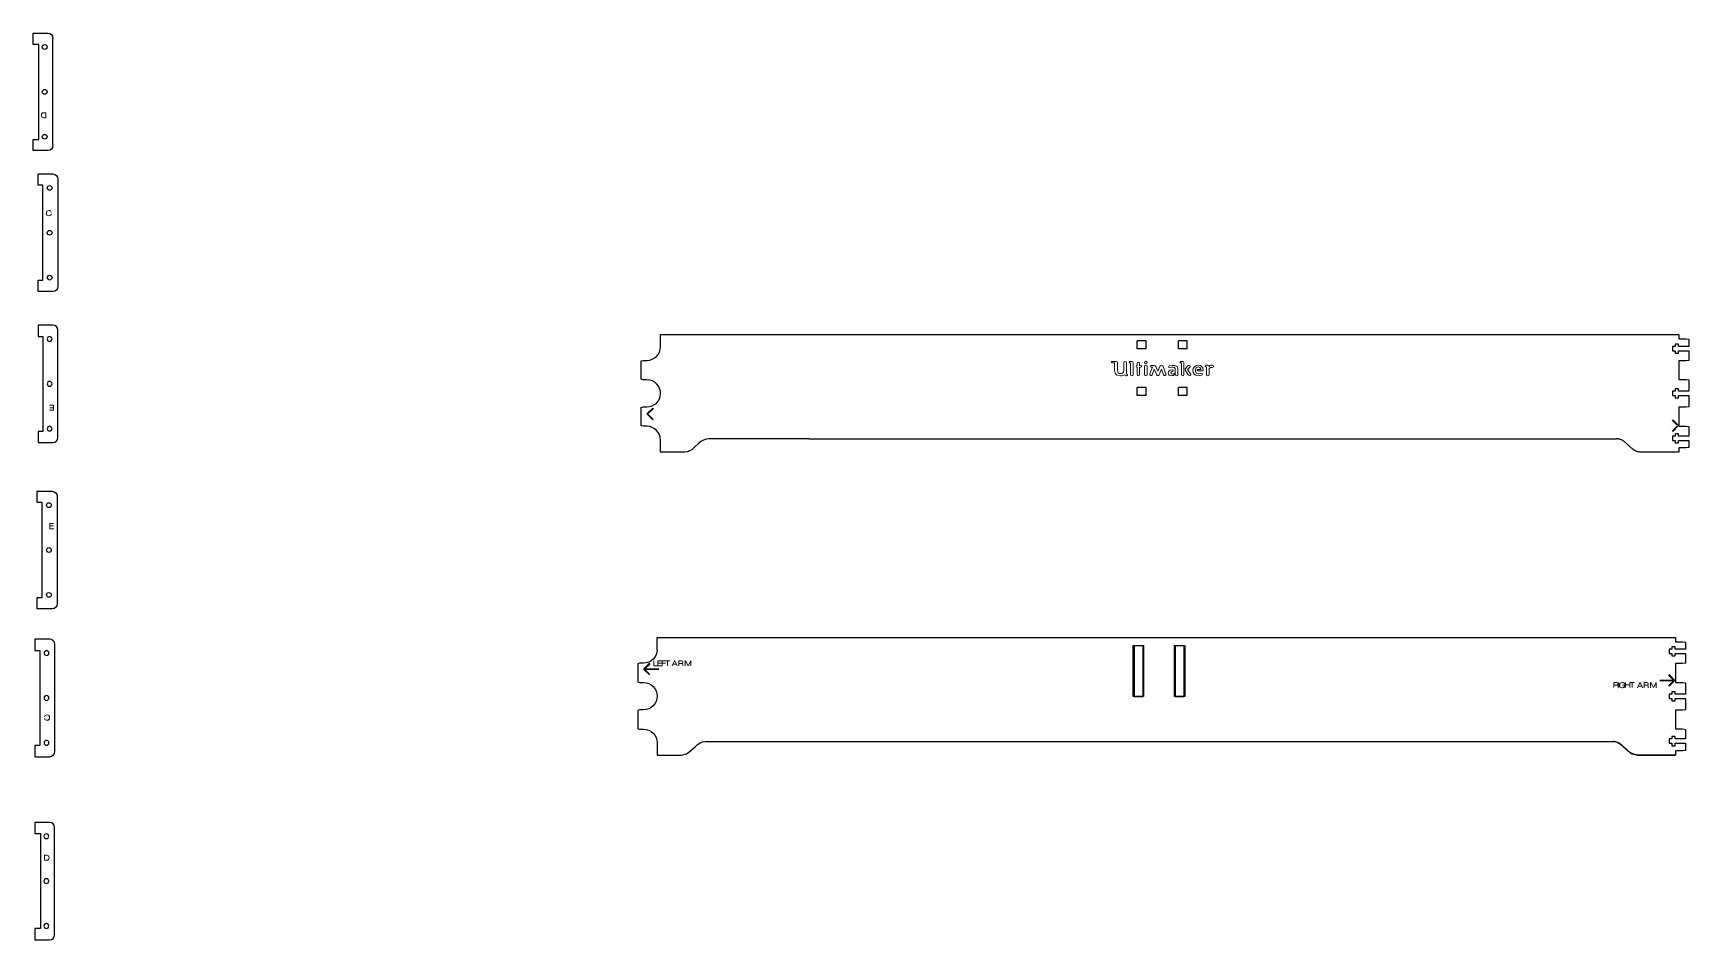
# Model space of a CAD drawing. Header units: millimetres. Extents: x -1126 to 1287, y -1638 to 198.
# Drawn here: x 292 to 1278, y -593 to -53 of the extents above; entities that cross this region are included whole.
import ezdxf

# ---------------------------------------------------------------- set-up
doc = ezdxf.new("R2010")
doc.units = ezdxf.units.MM
doc.layers.add('Cuts', color=1, linetype='Continuous', lineweight=25, true_color=0xff0000)
doc.layers.add('text', color=5, linetype='Continuous', lineweight=0, true_color=0x0000ff)
doc.layers.add('ORIGIONAL_PARTS_THAT_WERE_', color=6, linetype='Continuous', true_color=0xff00ff)

msp = doc.modelspace()

# ---------------------------------------------------------------- linework, layer by layer
at = {"layer": 'Cuts'}
for p, q in [((304.18, -119.58), (304.18, -55.58)), ((305.14, -589.71), (305.14, -525.71))]:
    msp.add_line(p, q, dxfattribs=at)
at = {"layer": 'Cuts', "color": 1, "true_color": 0xff0000}
for p, q in [((665.94, -232.18), (1272.45, -232.18)), ((754.29, -232.18), (1235.2, -232.18)), ((955.09, -235.89), (949.89, -235.89)), ((949.89, -240.68), (949.89, -235.89)), ((955.09, -240.68), (955.09, -235.89)), ((979.6, -235.89), (974.4, -235.89)), ((974.4, -240.68), (974.4, -235.89)), ((979.6, -240.68), (979.6, -235.89)), ((1272.45, -232.18), (1272.45, -234.71)), ((1272.45, -234.71), (1276.53, -234.71)), ((1276.53, -234.71), (1278.35, -234.96)), ((1278.35, -234.96), (1278.35, -239.18)), ((955.09, -240.68), (949.89, -240.68)), ((979.6, -240.68), (974.4, -240.68)), ((1270.13, -239.18), (1268.59, -239.18)), ((1268.59, -239.18), (1268.59, -241.78)), ((1268.59, -241.78), (1270.13, -241.78)), ((1272.23, -237.78), (1270.13, -237.78)), ((1270.13, -237.78), (1270.13, -239.18)), ((1270.13, -241.78), (1270.13, -243.18)), ((1270.13, -243.18), (1272.23, -243.18)), ((1272.23, -239.18), (1272.23, -237.78)), ((1278.35, -239.18), (1272.23, -239.18)), ((1272.23, -243.18), (1272.23, -241.78)), ((1272.23, -241.78), (1278.35, -241.78)), ((1278.35, -241.78), (1278.35, -247.51)), ((1276.53, -247.76), (1272.45, -247.76)), ((1272.45, -247.76), (1272.45, -258.93)), ((1278.35, -247.51), (1276.53, -247.76)), ((955.09, -263.58), (949.89, -263.58)), ((949.89, -268.37), (949.89, -263.58)), ((955.09, -268.37), (955.09, -263.58)), ((979.6, -263.58), (974.4, -263.58)), ((974.4, -268.37), (974.4, -263.58)), ((979.6, -268.37), (979.6, -263.58)), ((1270.13, -265.91), (1268.59, -265.91)), ((1268.59, -265.91), (1268.59, -268.51)), ((1272.23, -264.51), (1270.13, -264.51)), ((1270.13, -264.51), (1270.13, -265.91)), ((1272.23, -265.91), (1272.23, -264.51)), ((1278.35, -265.91), (1272.23, -265.91)), ((1272.45, -258.93), (1276.53, -258.93)), ((1276.53, -258.93), (1278.35, -259.18)), ((1278.35, -259.18), (1278.35, -265.91)), ((955.09, -268.37), (949.89, -268.37)), ((979.6, -268.37), (974.4, -268.37)), ((1268.59, -268.51), (1270.13, -268.51)), ((1270.13, -268.51), (1270.13, -269.91)), ((1270.13, -269.91), (1272.23, -269.91)), ((1272.23, -269.91), (1272.23, -268.51)), ((1272.23, -268.51), (1278.35, -268.51)), ((1276.53, -275.48), (1272.45, -275.48)), ((1272.45, -275.48), (1272.45, -286.66)), ((1278.35, -275.23), (1276.53, -275.48)), ((1278.35, -268.51), (1278.35, -275.23)), ((754.29, -294.18), (1235.2, -294.18)), ((1270.13, -292.63), (1268.59, -292.63)), ((1268.59, -292.63), (1268.59, -295.23)), ((1268.59, -295.23), (1270.13, -295.23)), ((1272.23, -291.23), (1270.13, -291.23)), ((1270.13, -291.23), (1270.13, -292.63)), ((1270.13, -295.23), (1270.13, -296.63)), ((1272.23, -292.63), (1272.23, -291.23)), ((1278.35, -292.63), (1272.23, -292.63)), ((1272.23, -296.63), (1272.23, -295.23)), ((1272.23, -295.23), (1278.35, -295.23)), ((1272.45, -286.66), (1276.53, -286.66)), ((1276.53, -286.66), (1278.35, -286.91)), ((1278.35, -286.91), (1278.35, -292.63)), ((1278.35, -295.23), (1278.35, -299.46)), ((1272.45, -302.18), (1249.69, -302.18)), ((1270.13, -296.63), (1272.23, -296.63)), ((1276.53, -299.71), (1272.45, -299.71)), ((1272.45, -299.71), (1272.45, -302.18)), ((1278.35, -299.46), (1276.53, -299.71)), ((303.67, -395.49), (294.85, -395.49)), ((664.01, -412.58), (1270.48, -412.57)), ((664.01, -419.85), (664.01, -412.58)), ((752.32, -412.57), (1233.22, -412.57)), ((1270.48, -412.57), (1270.48, -415.1)), ((947.94, -417.29), (953.14, -417.29)), ((947.94, -417.29), (947.94, -447.77)), ((953.14, -417.29), (953.14, -447.77)), ((972.45, -417.29), (977.65, -417.29)), ((972.45, -417.29), (972.45, -447.77)), ((977.65, -417.29), (977.65, -447.77)), ((1268.15, -419.58), (1266.62, -419.58)), ((1266.62, -419.58), (1266.62, -422.18)), ((1266.62, -422.18), (1268.15, -422.18)), ((1270.25, -418.18), (1268.15, -418.18)), ((1268.15, -418.18), (1268.15, -419.58)), ((1268.15, -422.18), (1268.15, -423.58)), ((1268.15, -423.58), (1270.25, -423.58)), ((1270.25, -419.58), (1270.25, -418.18)), ((1276.38, -419.58), (1270.25, -419.58)), ((1270.25, -423.58), (1270.25, -422.18)), ((1270.25, -422.18), (1276.38, -422.18)), ((1270.48, -415.1), (1274.55, -415.1)), ((1274.55, -415.1), (1276.38, -415.35)), ((1276.38, -415.35), (1276.38, -419.58)), ((1276.38, -422.18), (1276.38, -427.9)), ((1274.55, -428.15), (1270.48, -428.15)), ((1270.48, -428.15), (1270.48, -439.33)), ((1276.38, -427.9), (1274.55, -428.15)), ((1270.48, -439.33), (1274.55, -439.33)), ((1274.55, -439.33), (1276.38, -439.58)), ((1276.38, -439.58), (1276.38, -446.3)), ((947.94, -447.77), (953.14, -447.77)), ((972.45, -447.77), (977.65, -447.77)), ((1268.15, -446.3), (1266.62, -446.3)), ((1266.62, -446.3), (1266.62, -448.9)), ((1266.62, -448.9), (1268.15, -448.9)), ((1270.25, -444.9), (1268.15, -444.9)), ((1268.15, -444.9), (1268.15, -446.3)), ((1268.15, -448.9), (1268.15, -450.3)), ((1268.15, -450.3), (1270.25, -450.3)), ((1270.25, -446.3), (1270.25, -444.9)), ((1276.38, -446.3), (1270.25, -446.3)), ((1270.25, -450.3), (1270.25, -448.9)), ((1270.25, -448.9), (1276.38, -448.9)), ((1276.38, -448.9), (1276.38, -455.63)), ((1274.55, -455.88), (1270.48, -455.88)), ((1270.48, -455.88), (1270.48, -467.05)), ((1276.38, -455.63), (1274.55, -455.88)), ((1268.15, -473.02), (1266.62, -473.02)), ((1266.62, -473.02), (1266.62, -475.62)), ((1270.25, -471.62), (1268.15, -471.62)), ((1268.15, -471.62), (1268.15, -473.02)), ((1270.25, -473.02), (1270.25, -471.62)), ((1276.38, -473.02), (1270.25, -473.02)), ((1270.48, -467.05), (1274.55, -467.05)), ((1274.55, -467.05), (1276.38, -467.3)), ((1276.38, -467.3), (1276.38, -473.02)), ((752.32, -474.58), (1233.22, -474.58)), ((1270.48, -482.58), (1247.71, -482.58)), ((1266.62, -475.62), (1268.15, -475.62)), ((1268.15, -475.62), (1268.15, -477.03)), ((1268.15, -477.03), (1270.25, -477.03)), ((1270.25, -477.03), (1270.25, -475.62)), ((1270.25, -475.62), (1276.38, -475.62)), ((1274.55, -480.1), (1270.48, -480.1)), ((1270.48, -480.1), (1270.48, -482.58)), ((1276.38, -479.85), (1274.55, -480.1)), ((1276.38, -475.62), (1276.38, -479.85))]:
    msp.add_line(p, q, dxfattribs=at)
for points in [[(301.18, -122.58), (292.35, -122.58), (292.35, -115.88), (295.75, -115.88), (295.75, -59.28), (292.35, -59.28), (292.35, -52.58), (301.18, -52.58)], [(304.09, -206.5), (295.27, -206.5), (295.27, -199.8), (298.22, -199.8), (298.22, -143.2), (295.27, -143.2), (295.27, -136.5), (298.18, -136.5), (304.09, -136.5)], [(307.09, -139.5), (307.09, -203.5), (307.09, -203.5)], [(304.09, -226.49), (295.27, -226.49), (295.27, -233.2), (298.22, -233.2), (298.22, -289.8), (295.27, -289.8), (295.27, -296.49), (304.09, -296.49)], [(307.09, -293.49), (307.09, -229.49), (307.09, -229.5)], [(665.94, -239.45), (665.94, -232.18)], [(657.75, -259.03), (657.59, -259.03), (655.66, -259.03), (654.43, -258.78), (654.43, -247.85), (655.66, -247.5), (657.75, -247.5), (657.95, -247.5)], [(657.95, -286.76), (657.75, -286.75), (655.66, -286.75), (654.43, -286.51), (654.43, -275.58), (655.66, -275.23), (657.59, -275.23), (657.75, -275.23)], [(680.21, -302.18), (665.94, -302.18), (665.94, -294.91)], [(754.29, -294.18), (694.7, -294.18)], [(688.88, -296.88), (686.02, -299.48)], [(294.85, -395.49), (294.85, -388.79), (297.8, -388.79), (297.8, -332.19), (294.85, -332.19), (294.85, -325.49), (303.67, -325.49)], [(306.67, -328.49), (306.67, -392.49)], [(302.23, -413.6), (293.41, -413.6), (293.41, -420.3), (296.36, -420.3), (296.36, -476.9), (293.41, -476.9), (293.41, -483.6), (302.23, -483.6)], [(305.23, -480.6), (305.23, -416.6), (305.23, -416.6)], [(655.86, -427.9), (653.49, -427.9), (652.46, -428.25), (652.46, -439.18), (653.49, -439.43), (655.86, -439.43)], [(655.86, -455.63), (653.49, -455.63), (652.46, -455.98), (652.46, -466.9), (653.49, -467.15), (655.86, -467.15)], [(664.01, -475.3), (664.01, -482.58), (678.23, -482.58)], [(684.05, -479.87), (686.91, -477.28)], [(692.72, -474.58), (752.32, -474.58)], [(1173.62, -474.58), (1233.22, -474.58)], [(1239.03, -477.28), (1241.9, -479.87)], [(1247.71, -482.58), (1270.48, -482.58), (1270.48, -482.58)], [(302.14, -522.71), (293.31, -522.71), (293.31, -529.41), (296.71, -529.41), (296.71, -586.01), (293.31, -586.01), (293.31, -592.71), (302.14, -592.71)]]:
    msp.add_lwpolyline(points, dxfattribs=at)
for points in [[(301.18, -52.58), (302.83, -52.58), (304.18, -53.93), (304.18, -55.58)], [(297.83, -60.85), (297.83, -60.07), (298.47, -59.43), (299.26, -59.43)], [(299.26, -62.28), (298.47, -62.28), (297.83, -61.64), (297.83, -60.85)], [(299.26, -59.43), (300.05, -59.43), (300.68, -60.07), (300.68, -60.85)], [(300.68, -60.85), (300.68, -61.64), (300.05, -62.28), (299.26, -62.28)], [(297.83, -87.58), (297.83, -86.79), (298.47, -86.15), (299.26, -86.15)], [(299.26, -89), (298.47, -89), (297.83, -88.36), (297.83, -87.58)], [(299.26, -86.15), (300.05, -86.15), (300.68, -86.79), (300.68, -87.58)], [(300.68, -87.58), (300.68, -88.36), (300.05, -89), (299.26, -89)], [(297.83, -114.3), (297.83, -113.52), (298.47, -112.88), (299.26, -112.88)], [(299.26, -115.73), (298.47, -115.73), (297.83, -115.09), (297.83, -114.3)], [(299.26, -112.88), (300.05, -112.88), (300.68, -113.52), (300.68, -114.3)], [(300.68, -114.3), (300.68, -115.09), (300.05, -115.73), (299.26, -115.73)], [(304.18, -119.58), (304.18, -121.23), (302.83, -122.58), (301.18, -122.58)], [(304.09, -136.5), (305.74, -136.5), (307.09, -137.85), (307.09, -139.5)], [(300.75, -144.77), (300.75, -143.98), (301.39, -143.35), (302.17, -143.35)], [(302.17, -146.2), (301.39, -146.2), (300.75, -145.56), (300.75, -144.77)], [(302.17, -143.35), (302.96, -143.35), (303.6, -143.98), (303.6, -144.77)], [(303.6, -144.77), (303.6, -145.56), (302.96, -146.2), (302.17, -146.2)], [(300.75, -171.5), (300.75, -170.71), (301.39, -170.07), (302.17, -170.07)], [(302.17, -172.92), (301.39, -172.92), (300.75, -172.28), (300.75, -171.5)], [(302.17, -170.07), (302.96, -170.07), (303.6, -170.71), (303.6, -171.5)], [(303.6, -171.5), (303.6, -172.28), (302.96, -172.92), (302.17, -172.92)], [(300.75, -198.22), (300.75, -197.43), (301.39, -196.8), (302.17, -196.8)], [(302.17, -196.8), (302.96, -196.8), (303.6, -197.43), (303.6, -198.22)], [(302.17, -199.65), (301.39, -199.65), (300.75, -199.01), (300.75, -198.22)], [(303.6, -198.22), (303.6, -199.01), (302.96, -199.65), (302.17, -199.65)], [(307.09, -203.5), (307.09, -205.15), (305.74, -206.5), (304.09, -206.5)], [(307.09, -229.5), (307.09, -227.84), (305.74, -226.49), (304.09, -226.49)], [(302.17, -233.35), (301.39, -233.35), (300.75, -233.98), (300.75, -234.77)], [(300.75, -234.77), (300.75, -235.56), (301.39, -236.2), (302.17, -236.2)], [(303.6, -234.77), (303.6, -233.98), (302.96, -233.35), (302.17, -233.35)], [(302.17, -236.2), (302.96, -236.2), (303.6, -235.56), (303.6, -234.77)], [(657.95, -247.5), (662.38, -247.42), (665.94, -243.9), (665.94, -239.45)], [(302.17, -260.07), (301.39, -260.07), (300.75, -260.71), (300.75, -261.5)], [(300.75, -261.5), (300.75, -262.28), (301.39, -262.92), (302.17, -262.92)], [(303.6, -261.5), (303.6, -260.71), (302.96, -260.07), (302.17, -260.07)], [(302.17, -262.92), (302.96, -262.92), (303.6, -262.28), (303.6, -261.5)], [(666.03, -267.42), (666.03, -262.96), (662.71, -259.13), (657.75, -259.03)], [(657.75, -275.23), (662.18, -275.14), (666.03, -271.87), (666.03, -267.42)], [(302.17, -286.8), (301.39, -286.8), (300.75, -287.43), (300.75, -288.22)], [(300.75, -288.22), (300.75, -289.01), (301.39, -289.65), (302.17, -289.65)], [(303.6, -288.22), (303.6, -287.43), (302.96, -286.8), (302.17, -286.8)], [(302.17, -289.65), (302.96, -289.65), (303.6, -289.01), (303.6, -288.22)], [(304.09, -296.49), (305.74, -296.49), (307.09, -295.14), (307.09, -293.49)], [(665.94, -294.91), (665.94, -290.46), (662.38, -286.84), (657.95, -286.76)], [(694.7, -294.18), (692.75, -294.18), (690.13, -295.4), (688.88, -296.88)], [(686.02, -299.48), (684.77, -300.96), (682.15, -302.18), (680.21, -302.18)], [(300.33, -333.76), (300.33, -332.98), (300.97, -332.34), (301.76, -332.34)], [(301.76, -335.19), (300.97, -335.19), (300.33, -334.55), (300.33, -333.76)], [(301.76, -332.34), (302.54, -332.34), (303.18, -332.98), (303.18, -333.76)], [(303.18, -333.76), (303.18, -334.55), (302.54, -335.19), (301.76, -335.19)], [(303.67, -325.49), (305.33, -325.49), (306.67, -326.84), (306.67, -328.49)], [(300.33, -360.49), (300.33, -359.7), (300.97, -359.06), (301.76, -359.06)], [(301.76, -361.91), (300.97, -361.91), (300.33, -361.28), (300.33, -360.49)], [(301.76, -359.06), (302.54, -359.06), (303.18, -359.7), (303.18, -360.49)], [(303.18, -360.49), (303.18, -361.28), (302.54, -361.91), (301.76, -361.91)], [(300.33, -387.21), (300.33, -386.43), (300.97, -385.79), (301.76, -385.79)], [(301.76, -388.64), (300.97, -388.64), (300.33, -388), (300.33, -387.21)], [(301.76, -385.79), (302.54, -385.79), (303.18, -386.43), (303.18, -387.21)], [(303.18, -387.21), (303.18, -388), (302.54, -388.64), (301.76, -388.64)], [(306.67, -392.49), (306.67, -394.14), (305.33, -395.49), (303.67, -395.49)], [(305.23, -416.6), (305.23, -414.95), (303.88, -413.6), (302.23, -413.6)], [(300.32, -420.45), (299.53, -420.45), (298.89, -421.09), (298.89, -421.88)], [(298.89, -421.88), (298.89, -422.67), (299.53, -423.3), (300.32, -423.3)], [(301.74, -421.88), (301.74, -421.09), (301.1, -420.45), (300.32, -420.45)], [(300.32, -423.3), (301.1, -423.3), (301.74, -422.67), (301.74, -421.88)], [(664.01, -419.85), (664.01, -424.35), (660.36, -427.9), (655.86, -427.9)], [(655.86, -439.43), (660.36, -439.43), (664.01, -443.07), (664.01, -447.58)], [(300.32, -447.18), (299.53, -447.18), (298.89, -447.82), (298.89, -448.6)], [(298.89, -448.6), (298.89, -449.39), (299.53, -450.03), (300.32, -450.03)], [(301.74, -448.6), (301.74, -447.82), (301.1, -447.18), (300.32, -447.18)], [(300.32, -450.03), (301.1, -450.03), (301.74, -449.39), (301.74, -448.6)], [(664.01, -447.58), (664.01, -452.08), (660.36, -455.63), (655.86, -455.63)], [(655.86, -467.15), (660.36, -467.15), (664.01, -470.8), (664.01, -475.3)], [(300.32, -473.9), (299.53, -473.9), (298.89, -474.54), (298.89, -475.33)], [(298.89, -475.33), (298.89, -476.12), (299.53, -476.75), (300.32, -476.75)], [(301.74, -475.33), (301.74, -474.54), (301.1, -473.9), (300.32, -473.9)], [(300.32, -476.75), (301.1, -476.75), (301.74, -476.12), (301.74, -475.33)], [(302.23, -483.6), (303.88, -483.6), (305.23, -482.25), (305.23, -480.6)], [(678.23, -482.58), (680.18, -482.58), (682.79, -481.36), (684.05, -479.87)], [(686.91, -477.28), (688.16, -475.79), (690.78, -474.58), (692.72, -474.58)], [(1233.22, -474.58), (1235.17, -474.58), (1237.78, -475.79), (1239.03, -477.28)], [(1241.9, -479.87), (1243.15, -481.36), (1245.77, -482.58), (1247.71, -482.58)], [(300.22, -529.56), (299.43, -529.56), (298.79, -530.2), (298.79, -530.99)], [(298.79, -530.99), (298.79, -531.77), (299.43, -532.41), (300.22, -532.41)], [(301.64, -530.99), (301.64, -530.2), (301.01, -529.56), (300.22, -529.56)], [(300.22, -532.41), (301.01, -532.41), (301.64, -531.77), (301.64, -530.99)], [(305.14, -525.71), (305.14, -524.06), (303.79, -522.71), (302.14, -522.71)], [(300.22, -556.29), (299.43, -556.29), (298.79, -556.92), (298.79, -557.71)], [(298.79, -557.71), (298.79, -558.5), (299.43, -559.13), (300.22, -559.13)], [(301.64, -557.71), (301.64, -556.92), (301.01, -556.29), (300.22, -556.29)], [(300.22, -559.13), (301.01, -559.13), (301.64, -558.5), (301.64, -557.71)], [(300.22, -583.01), (299.43, -583.01), (298.79, -583.65), (298.79, -584.44)], [(298.79, -584.44), (298.79, -585.22), (299.43, -585.86), (300.22, -585.86)], [(301.64, -584.44), (301.64, -583.65), (301.01, -583.01), (300.22, -583.01)], [(300.22, -585.86), (301.01, -585.86), (301.64, -585.22), (301.64, -584.44)], [(302.14, -592.71), (303.79, -592.71), (305.14, -591.36), (305.14, -589.71)]]:
    msp.add_open_spline(points, degree=3, dxfattribs=at)
for points, knots in [([(1249.69, -302.18), (1249.23, -302.15), (1248.13, -302.07), (1246.63, -301.47), (1245.09, -300.66), (1243.92, -299.5), (1242.52, -298.24), (1241.27, -297.18), (1240.4, -296.24), (1239.8, -295.82), (1239.26, -295.42), (1238.54, -295.04), (1237.77, -294.68), (1237.05, -294.47), (1236.47, -294.29), (1235.94, -294.25), (1235.53, -294.16), (1235.29, -294.17), (1235.2, -294.18)], [0, 0, 0, 0, 1.367078, 3.28557, 4.783714, 6.565849, 8.205459, 10.429568, 11.481504, 12.026102, 12.636441, 13.484896, 14.46032, 15.169888, 15.756438, 16.261713, 16.745394, 17.006793, 17.006793, 17.006793, 17.006793]), ([(1247.71, -482.58), (1247.38, -482.54), (1246.62, -482.47), (1245.56, -482.2), (1244.48, -481.77), (1243.44, -481.23), (1242.43, -480.49), (1241.6, -479.58), (1240.52, -478.63), (1239.42, -477.71), (1238.57, -476.7), (1237.81, -476.22), (1237.2, -475.78), (1236.34, -475.35), (1235.42, -474.93), (1234.51, -474.73), (1233.85, -474.57), (1233.45, -474.57), (1233.22, -474.58)], [0, 0, 0, 0, 0.993182, 2.286553, 3.280946, 4.466963, 5.803049, 7.009547, 8.151224, 10.118773, 11.289165, 12.078226, 12.799336, 13.561393, 14.955951, 15.818908, 16.32881, 17.006678, 17.006678, 17.006678, 17.006678])]:
    msp.add_open_spline(points, degree=3, knots=knots, dxfattribs=at)
at = {"layer": 'ORIGIONAL_PARTS_THAT_WERE_', "color": 6, "true_color": 0xff00ff}
for points in [[(953.64, -417.29), (953.64, -447.77), (947.44, -447.77), (947.44, -417.29), (953.64, -417.29), (953.64, -417.29)], [(978.15, -417.29), (978.15, -447.77), (971.95, -447.77), (971.95, -417.29), (978.15, -417.29), (978.15, -417.29)]]:
    msp.add_lwpolyline(points, dxfattribs=at)
at = {"layer": 'text', "color": 5, "true_color": 0x0000ff}
for points in [[(298.53, -100), (300, -100), (300, -103.02), (300, -103.02)], [(300, -103.02), (298.53, -103.02)], [(937.22, -248.11), (934.79, -248.11), (934.79, -248.11)], [(934.79, -249.07), (936.37, -249.07), (936.37, -253.45)], [(938.1, -253.61), (938.1, -248.98)], [(941.79, -248.98), (941.79, -253.61)], [(942.41, -256.05), (942.56, -255.94), (942.56, -256.21)], [(943.52, -253.45), (943.52, -248.98)], [(943.62, -255.73), (943.52, -255.73), (943.52, -253.58)], [(946.58, -248.11), (945.66, -248.11), (945.66, -248.11)], [(945.66, -249.07), (945.89, -249.07), (945.89, -255.92)], [(947.41, -255.92), (947.41, -248.88)], [(949.63, -251.55), (949.72, -251.55), (949.75, -251.64), (949.75, -255.95)], [(949.75, -249.44), (949.75, -250.58), (949.66, -250.58)], [(951.89, -250.58), (951.27, -250.58), (951.27, -249.44)], [(951.27, -255.95), (951.27, -251.52), (951.89, -251.52)], [(954.25, -251.19), (954.25, -255.92)], [(955.77, -255.92), (955.77, -251.19)], [(958.12, -251.5), (958.89, -251.5), (957.41, -255.63)], [(959.82, -250.53), (958.12, -250.53)], [(958.82, -256.14), (960.03, -252.77), (960.03, -252.77)], [(960, -250.55), (959.99, -250.55), (959.93, -250.55)], [(960.03, -252.77), (961.45, -256.15)], [(963.27, -251.23), (962.14, -253.92), (961.01, -251.23)], [(962.83, -256.15), (964.25, -252.77), (965.46, -256.14)], [(966.87, -255.63), (965.31, -251.25)], [(969.06, -251.9), (970.77, -251.64), (971.28, -251.64)], [(970.57, -250.55), (969.09, -250.79)], [(972.39, -255.71), (972.55, -255.54), (972.55, -255.54)], [(972.45, -252.3), (972.45, -254.4)], [(972.55, -255.54), (972.56, -255.77)], [(973.97, -254.97), (973.97, -252.09)], [(976.76, -248.11), (975.84, -248.11), (975.84, -248.11)], [(975.84, -249.07), (976.15, -249.07), (976.15, -255.92)], [(976.91, -248.12), (976.86, -248.12)], [(977.67, -255.92), (977.67, -248.88)], [(980.07, -250.73), (978.58, -252.38)], [(978.76, -254.02), (980.39, -256.32)], [(981.64, -255.44), (979.81, -252.99), (981.16, -251.58)], [(985.87, -253.78), (985.91, -253.79)], [(987.74, -252.84), (987.75, -252.95), (985.98, -252.95)], [(985.98, -253.79), (988.28, -253.79)], [(988.13, -255.24), (986.23, -255.53)], [(988.38, -253.78), (988.52, -253.78)], [(991.67, -250.42), (990.76, -250.42), (990.76, -250.42)], [(990.76, -251.38), (991.07, -251.38), (991.07, -255.92)], [(991.83, -250.43), (991.77, -250.43)], [(992.74, -250.95), (992.64, -251.29), (992.55, -250.94)], [(992.59, -255.92), (992.59, -252.41), (993.56, -251.68), (994.44, -251.68)], [(994.44, -250.4), (993.46, -250.4)], [(943.04, -256.69), (943.62, -256.69)], [(961.59, -256.37), (961.62, -256.4)], [(961.97, -256.59), (961.99, -256.69), (962.01, -256.6)], [(962.27, -256.6), (962.33, -256.68), (962.31, -256.59)], [(962.66, -256.4), (962.69, -256.37)], [(986.22, -256.68), (988.1, -256.42)], [(302.12, -274.21), (304.5, -274.21), (304.5, -277.23), (302.15, -277.23)], [(304.5, -275.82), (302.25, -275.82)], [(661.31, -282.89), (657.83, -279.41), (661.31, -275.94)], [(658.69, -279.16), (661.69, -276.16)], [(661.68, -282.65), (658.69, -279.66)], [(1268.4, -283.12), (1271.39, -286.11)], [(1268.77, -282.89), (1272.25, -286.36), (1268.77, -289.84)], [(1271.39, -286.61), (1268.39, -289.61)], [(304.61, -347.78), (302.23, -347.78), (302.23, -344.76), (304.58, -344.76)], [(302.23, -346.16), (304.48, -346.16)], [(659.33, -434.91), (655.86, -431.44), (659.33, -427.96)], [(664.89, -431.19), (656.71, -431.19), (659.71, -428.19)], [(659.7, -434.68), (656.72, -431.69), (664.89, -431.69)], [(664.04, -429.44), (661.9, -429.44), (661.9, -426.4)], [(666.73, -429.44), (664.33, -429.44), (664.33, -426.4), (666.7, -426.4)], [(664.33, -427.81), (666.6, -427.81)], [(667, -429.44), (667, -426.4), (669.13, -426.4)], [(667, -427.81), (669.01, -427.81)], [(668.8, -426.4), (671.43, -426.4)], [(670.12, -429.44), (670.12, -426.4)], [(672.94, -429.52), (674.33, -426.5), (674.44, -426.5), (675.82, -429.52)], [(675.36, -428.52), (673.39, -428.52)], [(676.85, -429.52), (676.85, -426.5), (678.51, -426.5)], [(678.62, -428.05), (678.62, -428.05), (676.85, -428.06)], [(680.64, -429.52), (680.64, -426.5), (680.78, -426.5), (682.37, -429.44), (682.38, -429.44), (683.95, -426.5), (684.09, -426.5), (684.09, -429.52)], [(1233.74, -442.39), (1233.74, -439.41), (1235.38, -439.41)], [(1235.49, -440.94), (1233.74, -440.95)], [(1235.5, -440.93), (1235.49, -440.94)], [(1236.71, -439.41), (1236.71, -442.39)], [(1238.73, -441.06), (1240.13, -441.06), (1240.13, -442.46)], [(1240.59, -442.39), (1240.59, -439.41)], [(1240.59, -440.8), (1243.15, -440.8)], [(1243.15, -439.41), (1243.15, -442.39)], [(1243.35, -439.41), (1245.93, -439.41)], [(1244.6, -442.39), (1244.6, -439.43)], [(1247.78, -442.48), (1249.17, -439.46), (1249.28, -439.46), (1250.67, -442.48)], [(1250.21, -441.48), (1248.23, -441.48)], [(1251.69, -442.48), (1251.69, -439.46), (1253.35, -439.46)], [(1253.47, -441), (1253.46, -441.01), (1251.69, -441.02)], [(1255.48, -442.48), (1255.48, -439.46), (1255.62, -439.46), (1257.21, -442.39), (1257.22, -442.39), (1258.8, -439.46), (1258.94, -439.46), (1258.94, -442.48)], [(1266.2, -434.95), (1269.19, -437.94), (1261.02, -437.94)], [(1261.02, -438.44), (1269.19, -438.44), (1266.19, -441.44)], [(1266.57, -434.71), (1270.05, -438.19), (1266.57, -441.67)], [(299.12, -542.27), (300.59, -542.27)], [(300.59, -545.29), (299.12, -545.29), (299.12, -542.27), (299.12, -542.27)]]:
    msp.add_lwpolyline(points, dxfattribs=at)
for points in [[(297.27, -101.51), (297.27, -100.61), (297.69, -100), (298.53, -100)], [(298.53, -103.02), (297.69, -103.02), (297.27, -102.41), (297.27, -101.51)], [(300.16, -159.82), (300.16, -158.82), (300.86, -158.24), (301.72, -158.24)], [(301.72, -161.39), (300.86, -161.39), (300.16, -160.81), (300.16, -159.82)], [(301.72, -158.24), (302.44, -158.24), (303.01, -158.53), (303.17, -159.19)], [(303.24, -160.18), (303.15, -160.99), (302.42, -161.39), (301.72, -161.39)], [(934.79, -248.11), (934.52, -248.11), (934.31, -248.32), (934.31, -248.59)], [(934.31, -248.59), (934.31, -248.85), (934.52, -249.07), (934.79, -249.07)], [(936.37, -253.45), (936.37, -256.16), (938.31, -256.73), (939.95, -256.73)], [(937.35, -248.13), (937.29, -248.11), (937.25, -248.11), (937.22, -248.11)], [(938.1, -248.98), (938.1, -248.5), (937.81, -248.17), (937.35, -248.13)], [(939.95, -255.37), (938.74, -255.37), (938.1, -254.76), (938.1, -253.61)], [(941.79, -253.61), (941.79, -254.76), (941.15, -255.37), (939.95, -255.37)], [(939.95, -256.73), (940.98, -256.73), (941.8, -256.5), (942.41, -256.05)], [(942.66, -248.12), (942.13, -248.12), (941.79, -248.46), (941.79, -248.98)], [(942.56, -256.21), (942.56, -256.47), (942.77, -256.69), (943.04, -256.69)], [(943.52, -248.98), (943.52, -248.46), (943.18, -248.12), (942.66, -248.12)], [(943.52, -253.58), (943.52, -253.54), (943.52, -253.5), (943.52, -253.45)], [(944.1, -256.21), (944.1, -255.94), (943.89, -255.73), (943.62, -255.73)], [(943.62, -256.69), (943.89, -256.69), (944.1, -256.47), (944.1, -256.21)], [(945.66, -248.11), (945.39, -248.11), (945.18, -248.32), (945.18, -248.59)], [(945.18, -248.59), (945.18, -248.85), (945.39, -249.07), (945.66, -249.07)], [(945.89, -255.92), (945.89, -256.41), (946.16, -256.68), (946.65, -256.68)], [(946.69, -248.12), (946.64, -248.11), (946.61, -248.11), (946.58, -248.11)], [(946.65, -256.68), (947.14, -256.68), (947.41, -256.41), (947.41, -255.92)], [(947.41, -248.88), (947.41, -248.41), (947.15, -248.14), (946.69, -248.12)], [(949.66, -250.58), (949.36, -250.58), (949.15, -250.8), (949.15, -251.06)], [(949.15, -251.06), (949.15, -251.33), (949.36, -251.55), (949.63, -251.55)], [(950.51, -248.68), (950.02, -248.68), (949.75, -248.95), (949.75, -249.44)], [(949.75, -255.95), (949.75, -256.44), (950.02, -256.71), (950.51, -256.71)], [(951.27, -249.44), (951.28, -248.95), (951, -248.68), (950.51, -248.68)], [(950.51, -256.71), (951, -256.71), (951.27, -256.44), (951.27, -255.95)], [(952.57, -251.05), (952.57, -250.81), (952.48, -250.58), (951.89, -250.58)], [(951.89, -251.52), (952.48, -251.52), (952.57, -251.29), (952.57, -251.05)], [(955.01, -248.07), (954.57, -248.07), (954.21, -248.43), (954.21, -248.86)], [(954.21, -248.86), (954.21, -249.3), (954.57, -249.66), (955.01, -249.66)], [(955.01, -250.43), (954.49, -250.43), (954.25, -250.67), (954.25, -251.19)], [(954.25, -255.92), (954.25, -256.43), (954.5, -256.68), (955.01, -256.68)], [(955.81, -248.86), (955.81, -248.43), (955.45, -248.07), (955.01, -248.07)], [(955.01, -249.66), (955.45, -249.66), (955.81, -249.3), (955.81, -248.86)], [(955.77, -251.19), (955.77, -250.68), (955.52, -250.43), (955.01, -250.43)], [(955.01, -256.68), (955.52, -256.68), (955.77, -256.43), (955.77, -255.92)], [(957.41, -255.63), (957.27, -256.03), (957.47, -256.46), (957.86, -256.59)], [(958.12, -250.53), (957.85, -250.53), (957.63, -250.75), (957.63, -251.01)], [(957.63, -251.01), (957.63, -251.28), (957.85, -251.5), (958.12, -251.5)], [(957.86, -256.59), (958.24, -256.73), (958.69, -256.52), (958.82, -256.14)], [(959.93, -250.55), (959.89, -250.54), (959.85, -250.53), (959.82, -250.53)], [(961.01, -251.23), (960.85, -250.82), (960.45, -250.55), (960, -250.55)], [(961.45, -256.15), (961.47, -256.19), (961.49, -256.23), (961.51, -256.26)], [(961.51, -256.26), (961.55, -256.32), (961.57, -256.34), (961.59, -256.37)], [(962.69, -256.37), (962.71, -256.34), (962.73, -256.32), (962.75, -256.29)], [(962.75, -256.29), (962.8, -256.23), (962.82, -256.19), (962.83, -256.15)], [(964.28, -250.55), (963.83, -250.55), (963.43, -250.82), (963.27, -251.23)], [(965.31, -251.25), (965.15, -250.83), (964.74, -250.55), (964.28, -250.55)], [(965.46, -256.14), (965.59, -256.52), (966.03, -256.73), (966.42, -256.59)], [(966.42, -256.59), (966.81, -256.45), (967.01, -256.02), (966.87, -255.63)], [(970.59, -253.15), (968.95, -253.34), (968.28, -253.88), (968.28, -255.03)], [(968.28, -255.03), (968.28, -256.06), (969.21, -256.68), (970.12, -256.68)], [(969.09, -250.79), (968.82, -250.85), (968.49, -251), (968.49, -251.38)], [(968.49, -251.38), (968.49, -251.61), (968.64, -251.96), (969.06, -251.9)], [(969.8, -254.94), (969.8, -254.27), (970.4, -254.09), (970.98, -254)], [(970.84, -255.74), (970.24, -255.74), (969.8, -255.41), (969.8, -254.94)], [(970.12, -256.68), (971.07, -256.68), (971.8, -256.37), (972.39, -255.71)], [(973.97, -252.09), (973.97, -251.01), (972.96, -250.55), (970.57, -250.55)], [(970.67, -253.15), (970.62, -253.15), (970.59, -253.15), (970.59, -253.15)], [(971.26, -253.51), (971.18, -253.19), (970.85, -253.15), (970.67, -253.15)], [(972.45, -254.4), (972.45, -255.05), (971.89, -255.74), (970.84, -255.74)], [(970.98, -254), (970.98, -254), (971.15, -253.97), (971.24, -253.83)], [(971.24, -253.83), (971.29, -253.75), (971.29, -253.64), (971.26, -253.51)], [(971.28, -251.64), (971.66, -251.64), (972.45, -251.64), (972.45, -252.3)], [(972.56, -255.77), (972.59, -256.37), (972.89, -256.68), (973.47, -256.68)], [(973.47, -256.68), (973.81, -256.68), (974.15, -256.47), (974.15, -256.12)], [(974.1, -255.85), (974.05, -255.67), (973.97, -255.42), (973.97, -254.97)], [(974.15, -256.12), (974.15, -256.03), (974.13, -255.95), (974.1, -255.85)], [(975.84, -248.11), (975.58, -248.11), (975.36, -248.32), (975.36, -248.59)], [(975.36, -248.59), (975.36, -248.85), (975.58, -249.07), (975.84, -249.07)], [(976.15, -255.92), (976.15, -256.41), (976.42, -256.68), (976.91, -256.68)], [(976.86, -248.12), (976.82, -248.11), (976.79, -248.11), (976.76, -248.11)], [(977.67, -248.88), (977.67, -248.39), (977.4, -248.12), (976.91, -248.12)], [(976.91, -256.68), (977.4, -256.68), (977.67, -256.41), (977.67, -255.92)], [(978.58, -252.38), (978.56, -252.4), (978.33, -252.62), (978.33, -253.07)], [(978.33, -253.07), (978.33, -253.54), (978.76, -254.02), (978.76, -254.02)], [(980.65, -250.43), (980.4, -250.43), (980.19, -250.59), (980.07, -250.73)], [(980.39, -256.32), (980.56, -256.56), (980.78, -256.68), (981.09, -256.68)], [(981.37, -251.11), (981.37, -250.72), (980.98, -250.43), (980.65, -250.43)], [(981.09, -256.68), (981.47, -256.68), (981.8, -256.34), (981.8, -255.94)], [(981.16, -251.58), (981.29, -251.43), (981.37, -251.36), (981.37, -251.11)], [(981.8, -255.94), (981.8, -255.76), (981.75, -255.59), (981.64, -255.44)], [(986.17, -250.43), (984.23, -250.43), (983.03, -251.67), (983.03, -253.66)], [(983.03, -253.66), (983.03, -255.05), (983.86, -256.68), (986.22, -256.68)], [(984.55, -253.88), (984.54, -253.84), (984.41, -252.62), (985.03, -251.91)], [(986.23, -255.53), (985.22, -255.53), (984.55, -254.87), (984.55, -253.88)], [(985.03, -251.91), (985.32, -251.59), (985.71, -251.43), (986.2, -251.43)], [(985.98, -252.95), (985.74, -252.95), (985.55, -253.14), (985.55, -253.37)], [(985.55, -253.37), (985.55, -253.56), (985.68, -253.73), (985.87, -253.78)], [(985.91, -253.79), (985.94, -253.79), (985.96, -253.79), (985.98, -253.79)], [(989.17, -253.14), (989.17, -251.82), (988.12, -250.43), (986.17, -250.43)], [(986.2, -251.43), (986.99, -251.43), (987.62, -252.01), (987.74, -252.84)], [(988.1, -256.42), (988.46, -256.35), (988.8, -256.1), (988.75, -255.69)], [(988.75, -255.69), (988.73, -255.44), (988.54, -255.18), (988.13, -255.24)], [(988.28, -253.79), (988.31, -253.79), (988.34, -253.79), (988.38, -253.78)], [(988.52, -253.78), (989.05, -253.78), (989.17, -253.66), (989.17, -253.14)], [(990.76, -250.42), (990.49, -250.42), (990.28, -250.63), (990.28, -250.9)], [(990.28, -250.9), (990.28, -251.17), (990.49, -251.38), (990.76, -251.38)], [(991.07, -255.92), (991.07, -256.41), (991.34, -256.68), (991.83, -256.68)], [(991.77, -250.43), (991.74, -250.42), (991.71, -250.42), (991.67, -250.42)], [(992.55, -250.94), (992.47, -250.61), (992.22, -250.43), (991.83, -250.43)], [(991.83, -256.68), (992.32, -256.68), (992.59, -256.41), (992.59, -255.92)], [(993.46, -250.4), (993.13, -250.4), (992.83, -250.63), (992.74, -250.95)], [(995.19, -251.15), (995.19, -250.74), (994.85, -250.4), (994.44, -250.4)], [(994.44, -251.68), (994.93, -251.68), (995.19, -251.5), (995.19, -251.15)], [(961.62, -256.4), (961.64, -256.42), (961.67, -256.44), (961.7, -256.47)], [(961.7, -256.47), (961.76, -256.51), (961.8, -256.53), (961.84, -256.55)], [(961.84, -256.55), (961.9, -256.57), (961.94, -256.58), (961.97, -256.59)], [(962.01, -256.6), (962.1, -256.61), (962.19, -256.61), (962.27, -256.6)], [(962.31, -256.59), (962.34, -256.58), (962.38, -256.57), (962.41, -256.56)], [(962.41, -256.56), (962.48, -256.53), (962.52, -256.51), (962.56, -256.48)], [(962.56, -256.48), (962.61, -256.44), (962.64, -256.42), (962.66, -256.4)], [(678.51, -426.5), (679.11, -426.5), (679.34, -426.79), (679.34, -427.33)], [(679.34, -427.33), (679.34, -427.61), (679.15, -428.02), (678.62, -428.05)], [(678.62, -428.05), (679.08, -428.06), (679.29, -428.27), (679.29, -428.69)], [(679.29, -428.69), (679.29, -428.8), (679.3, -429.4), (679.36, -429.52)], [(1235.38, -439.41), (1235.98, -439.41), (1236.21, -439.69), (1236.21, -440.22)], [(1235.49, -440.94), (1235.95, -440.95), (1236.15, -441.16), (1236.15, -441.57)], [(1236.21, -440.22), (1236.21, -440.51), (1236.02, -440.91), (1235.5, -440.93)], [(1236.15, -441.57), (1236.15, -441.68), (1236.16, -442.27), (1236.22, -442.39)], [(1237.07, -440.97), (1237.07, -439.98), (1237.76, -439.41), (1238.62, -439.41)], [(1238.62, -442.53), (1237.76, -442.53), (1237.07, -441.96), (1237.07, -440.97)], [(1238.62, -439.41), (1239.55, -439.41), (1239.98, -439.82), (1240.09, -440.4)], [(1240.03, -441.56), (1239.82, -442.25), (1239.24, -442.53), (1238.62, -442.53)], [(1240.13, -441.06), (1240.09, -441.41), (1240.03, -441.56), (1240.03, -441.56)], [(1253.35, -439.46), (1253.96, -439.46), (1254.18, -439.75), (1254.18, -440.28)], [(1253.46, -441.01), (1253.93, -441.01), (1254.13, -441.23), (1254.13, -441.65)], [(1254.18, -440.28), (1254.18, -440.57), (1253.99, -440.97), (1253.47, -441)], [(1254.13, -441.65), (1254.13, -441.75), (1254.14, -442.36), (1254.2, -442.48)], [(299.1, -459.92), (299.18, -459.11), (299.91, -458.71), (300.61, -458.71)], [(300.61, -461.86), (299.89, -461.86), (299.33, -461.57), (299.17, -460.91)], [(300.61, -458.71), (301.47, -458.71), (302.17, -459.29), (302.17, -460.28)], [(302.17, -460.28), (302.17, -461.28), (301.47, -461.86), (300.61, -461.86)], [(300.59, -542.27), (301.43, -542.27), (301.85, -542.88), (301.85, -543.78)], [(301.85, -543.78), (301.85, -544.68), (301.43, -545.29), (300.59, -545.29)]]:
    msp.add_open_spline(points, degree=3, dxfattribs=at)

doc.saveas('drawing.dxf')
